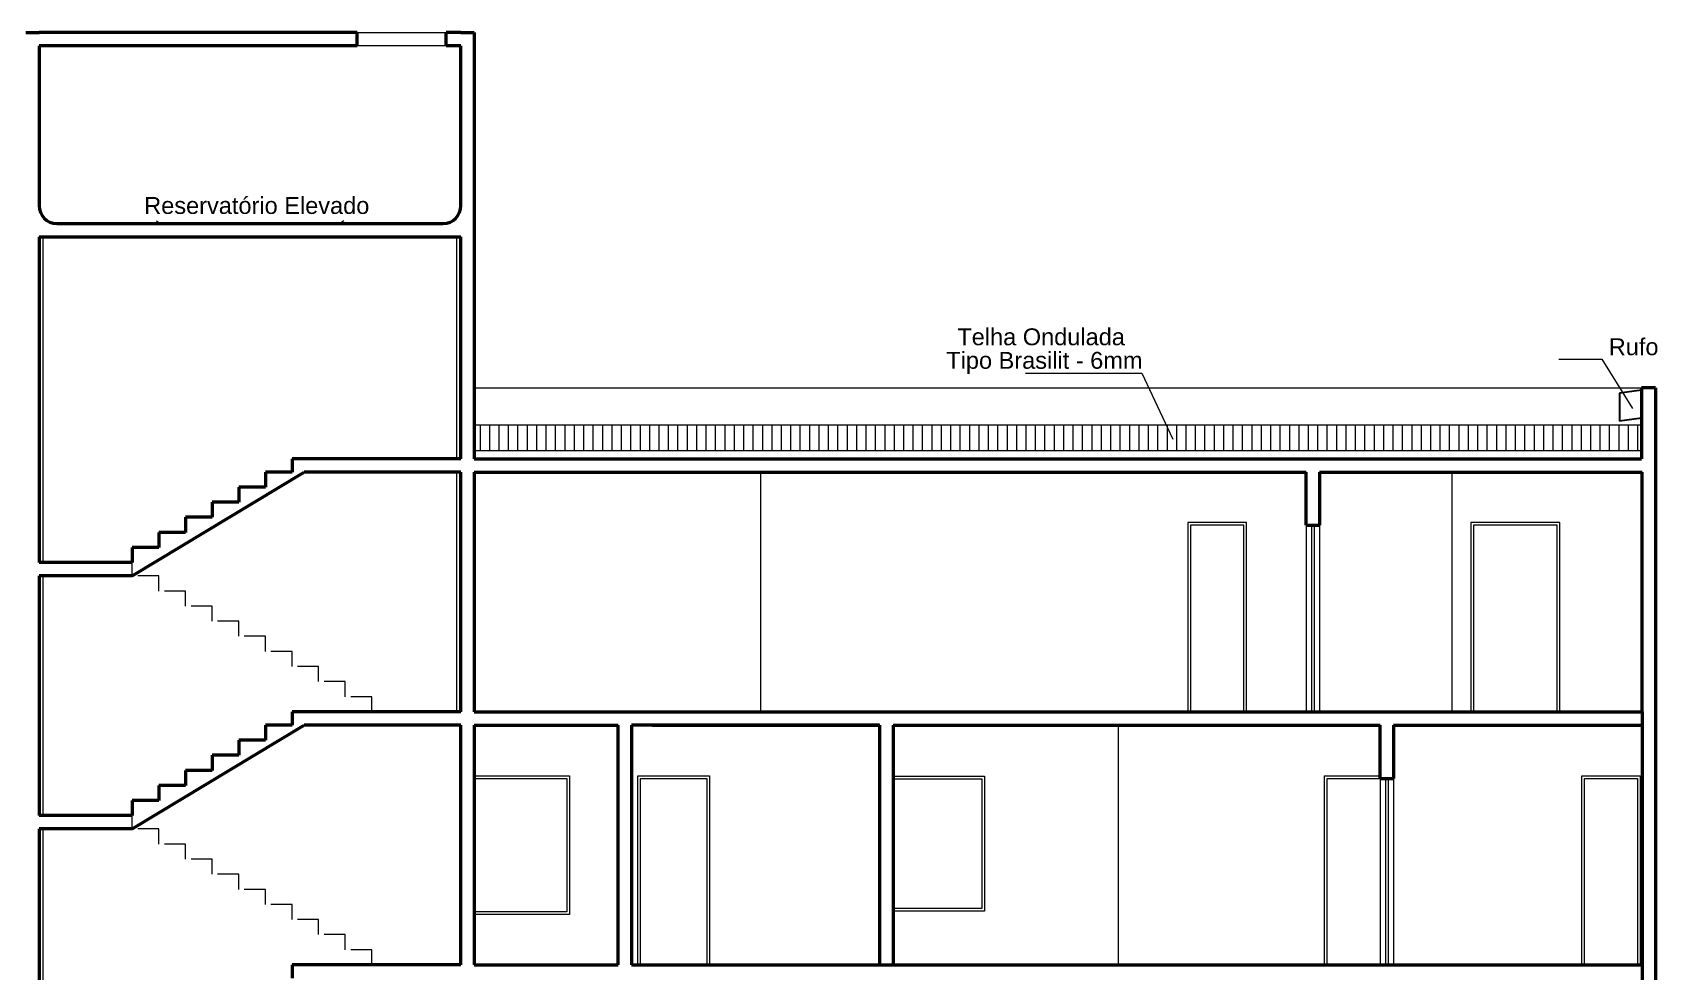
# Model space of a CAD drawing. Header units: millimetres. Extents: x 42 to 552, y 43 to 535.
# Drawn here: x 299.7 to 318.02, y 491.33 to 501.9 of the extents above; entities that cross this region are included whole.
import ezdxf
from ezdxf.enums import TextEntityAlignment as Align

# ---------------------------------------------------------------- set-up
doc = ezdxf.new("R2010")
doc.units = ezdxf.units.MM
doc.header["$LTSCALE"] = 0.75
doc.header["$MEASUREMENT"] = 0
doc.linetypes.add('HIDDEN2', pattern=[4.7625, 3.175, -1.5875])
for name, color, linetype, lineweight in [('Linhas', 7, 'Continuous', 15), ('Linhas finas', 7, 'Continuous', 0), ('Linhas grossas', 7, 'Continuous', 30), ('Paredes', 7, 'Continuous', 50), ('Traçejado', 250, 'HIDDEN2', 0)]:
    doc.layers.add(name, color=color, linetype=linetype, lineweight=lineweight)
doc.layers.add('Textos', color=144, linetype='Continuous')
doc.styles.get("Standard").update_dxf_attribs({"font": 'arial.ttf'})

msp = doc.modelspace()

# ---------------------------------------------------------------- hatches: boundary and pattern name
at = {"layer": 'Linhas finas'}
h = msp.add_hatch(dxfattribs=at)
h.set_pattern_fill('JIS_WOOD', color=256, scale=0.15, angle=45)
h.set_pattern_definition([(90, (-795.57907, -742.92174), (-0.106066017, 2e-17), [])])
h.paths.add_polyline_path([(317.837, 497.191), (317.837, 497.481), (304.681, 497.481), (304.681, 497.191)])

# ---------------------------------------------------------------- linework, layer by layer
at = {"layer": 'Linhas'}
for p, q in [((299.823, 495.931), (299.823, 499.601)), ((304.485, 497.101), (304.485, 499.601)), ((304.681, 497.901), (317.837, 497.901)), ((304.681, 497.481), (317.837, 497.481)), ((317.837, 497.191), (304.681, 497.191)), ((304.485, 494.251), (304.485, 496.951)), ((307.912, 494.251), (307.912, 496.951)), ((315.704, 494.251), (315.704, 496.951)), ((313.384, 496.381), (312.724, 496.381)), ((312.724, 496.381), (312.724, 494.251)), ((313.354, 496.351), (312.754, 496.351)), ((312.754, 496.351), (312.754, 494.251)), ((313.354, 494.251), (313.354, 496.351)), ((313.384, 494.251), (313.384, 496.381)), ((316.916, 496.381), (315.912, 496.381)), ((315.912, 496.381), (315.912, 494.251)), ((316.886, 496.351), (315.942, 496.351)), ((315.942, 496.351), (315.942, 494.251)), ((316.886, 494.251), (316.886, 496.351)), ((316.916, 494.251), (316.916, 496.381)), ((299.823, 493.081), (299.823, 495.781)), ((306.523, 491.401), (306.523, 493.531)), ((306.523, 493.531), (307.333, 493.531)), ((306.553, 491.401), (306.553, 493.501)), ((306.553, 493.501), (307.303, 493.501)), ((307.303, 493.501), (307.303, 491.401)), ((307.333, 493.531), (307.333, 491.401)), ((309.403, 493.525), (310.433, 493.525)), ((309.403, 493.495), (310.403, 493.495)), ((310.403, 493.495), (310.403, 492.036)), ((310.433, 493.525), (310.433, 492.006)), ((314.263, 491.401), (314.263, 493.531)), ((314.263, 493.531), (314.893, 493.531)), ((314.293, 491.401), (314.293, 493.501)), ((314.293, 493.501), (314.893, 493.501)), ((314.893, 493.501), (314.893, 491.401)), ((317.163, 491.401), (317.163, 493.531)), ((317.163, 493.531), (317.823, 493.531)), ((317.193, 491.401), (317.193, 493.501)), ((317.193, 493.501), (317.793, 493.501)), ((317.793, 493.501), (317.793, 491.401)), ((317.823, 493.531), (317.823, 491.401)), ((299.823, 490.231), (299.823, 492.931)), ((310.403, 492.036), (309.403, 492.036)), ((310.433, 492.006), (309.403, 492.006))]:
    msp.add_line(p, q, dxfattribs=at)
for points in [[(304.681, 493.531), (305.754, 493.531), (305.754, 491.966), (304.68, 491.967)], [(304.681, 493.501), (305.724, 493.501), (305.724, 491.996), (304.681, 491.996)]]:
    msp.add_lwpolyline(points, close=True, dxfattribs=at)
at = {"layer": 'Linhas finas'}
for p, q in [((303.363, 501.901), (304.363, 501.901)), ((304.363, 501.751), (303.363, 501.751)), ((301.099, 499.781), (301.142, 499.751)), ((301.142, 499.751), (302.154, 499.751)), ((303.166, 499.751), (302.154, 499.751)), ((303.21, 499.781), (303.166, 499.751)), ((316.905, 498.224), (317.388, 498.224)), ((317.388, 498.224), (317.735, 497.668)), ((310.894, 498.066), (312.204, 498.066)), ((312.204, 498.066), (312.555, 497.321)), ((314.057, 496.351), (314.057, 494.251)), ((314.117, 496.351), (314.117, 494.251)), ((314.147, 496.351), (314.147, 494.251)), ((314.207, 496.351), (314.207, 494.251)), ((300.827, 495.781), (300.827, 495.931)), ((311.944, 491.401), (311.944, 494.101)), ((314.893, 493.501), (314.893, 491.401)), ((314.953, 493.501), (314.953, 491.401)), ((314.983, 493.501), (314.983, 491.401)), ((315.043, 493.501), (315.043, 491.401)), ((300.827, 492.931), (300.827, 493.081))]:
    msp.add_line(p, q, dxfattribs=at)
at = {"layer": 'Linhas grossas'}
for p, q in [((317.837, 497.873), (317.59, 497.838)), ((317.59, 497.838), (317.59, 497.524)), ((317.837, 497.559), (317.59, 497.524))]:
    msp.add_line(p, q, dxfattribs=at)
at = {"layer": 'Paredes'}
for p, q in [((299.627, 501.901), (299.777, 501.901)), ((303.363, 501.901), (299.777, 501.901)), ((303.363, 501.751), (303.363, 501.901)), ((304.531, 501.901), (304.363, 501.901)), ((304.363, 501.751), (304.363, 501.901)), ((304.531, 501.901), (304.681, 501.901)), ((304.681, 501.901), (304.681, 497.101)), ((299.777, 501.751), (299.777, 499.951)), ((303.363, 501.751), (299.777, 501.751)), ((304.531, 501.751), (304.363, 501.751)), ((304.531, 499.951), (304.531, 501.751)), ((299.977, 499.751), (304.331, 499.751)), ((299.777, 499.601), (299.777, 495.931)), ((299.777, 499.601), (304.531, 499.601)), ((304.531, 497.101), (304.531, 499.601)), ((317.993, 497.901), (317.837, 497.901)), ((317.837, 497.901), (317.837, 497.101)), ((317.993, 497.901), (317.993, 482.301)), ((304.531, 497.101), (302.627, 497.101)), ((302.627, 497.101), (302.627, 496.951)), ((304.681, 497.101), (317.837, 497.101)), ((300.827, 495.781), (302.765, 496.951)), ((302.327, 496.951), (302.327, 496.781)), ((302.627, 496.951), (302.327, 496.951)), ((302.627, 496.951), (302.516, 496.951)), ((304.531, 496.951), (302.765, 496.951)), ((304.531, 494.251), (304.531, 496.951)), ((304.681, 496.951), (304.681, 494.251)), ((304.681, 496.951), (314.057, 496.951)), ((314.057, 496.351), (314.057, 496.951)), ((314.207, 496.951), (317.843, 496.951)), ((314.207, 496.951), (314.207, 496.351)), ((317.843, 494.251), (317.843, 496.951)), ((302.327, 496.781), (302.027, 496.781)), ((302.027, 496.781), (302.027, 496.611)), ((302.027, 496.611), (301.727, 496.611)), ((301.727, 496.611), (301.727, 496.441)), ((301.727, 496.441), (301.427, 496.441)), ((301.427, 496.441), (301.427, 496.271)), ((314.057, 496.351), (314.207, 496.351)), ((301.427, 496.271), (301.127, 496.271)), ((301.127, 496.271), (301.127, 496.101)), ((301.127, 496.101), (300.827, 496.101)), ((300.827, 496.101), (300.827, 495.931)), ((300.827, 495.931), (299.777, 495.931)), ((299.777, 495.781), (299.777, 493.081)), ((300.827, 495.781), (299.777, 495.781)), ((304.531, 494.251), (302.627, 494.251)), ((302.627, 494.251), (302.627, 494.101)), ((304.681, 494.251), (317.843, 494.251)), ((317.843, 494.251), (317.843, 482.851)), ((300.827, 492.931), (302.765, 494.101)), ((302.327, 494.101), (302.327, 493.931)), ((302.627, 494.101), (302.327, 494.101)), ((302.627, 494.101), (302.516, 494.101)), ((304.531, 494.101), (302.765, 494.101)), ((304.531, 491.401), (304.531, 494.101)), ((304.681, 494.101), (304.681, 491.401)), ((304.681, 494.101), (306.303, 494.101)), ((306.303, 491.401), (306.303, 494.101)), ((306.453, 494.101), (306.453, 491.401)), ((309.245, 494.101), (306.453, 494.101)), ((306.689, 494.101), (309.253, 494.101)), ((309.253, 491.401), (309.253, 494.101)), ((309.403, 494.101), (314.893, 494.101)), ((309.403, 494.101), (309.403, 491.401)), ((314.893, 493.501), (314.893, 494.101)), ((315.043, 494.101), (317.843, 494.101)), ((315.043, 494.101), (315.043, 493.501)), ((302.327, 493.931), (302.027, 493.931)), ((302.027, 493.931), (302.027, 493.761)), ((301.727, 493.591), (301.427, 493.591)), ((301.427, 493.591), (301.427, 493.421)), ((302.027, 493.761), (301.727, 493.761)), ((301.727, 493.761), (301.727, 493.591)), ((301.427, 493.421), (301.127, 493.421)), ((301.127, 493.421), (301.127, 493.251)), ((314.893, 493.501), (315.043, 493.501)), ((301.127, 493.251), (300.827, 493.251)), ((300.827, 493.251), (300.827, 493.081)), ((300.827, 493.081), (299.777, 493.081)), ((299.777, 492.931), (299.777, 490.231)), ((300.827, 492.931), (299.777, 492.931)), ((304.531, 491.401), (302.627, 491.401)), ((302.627, 491.401), (302.627, 491.251)), ((304.681, 491.401), (306.303, 491.401)), ((306.453, 491.401), (317.843, 491.401))]:
    msp.add_line(p, q, dxfattribs=at)
for centre, start, end in [((299.977, 499.951), 180, 270), ((304.331, 499.951), 270, 0)]:
    msp.add_arc(centre, 0.2, start, end, dxfattribs=at)
at = {"layer": 'Traçejado', "ltscale": 0.1}
for p, q in [((301.127, 495.781), (300.827, 495.781)), ((301.127, 495.611), (301.127, 495.781)), ((301.427, 495.611), (301.127, 495.611)), ((301.427, 495.441), (301.427, 495.611)), ((301.727, 495.441), (301.427, 495.441)), ((301.727, 495.271), (301.727, 495.441)), ((302.027, 495.271), (301.727, 495.271)), ((302.027, 495.101), (302.027, 495.271)), ((302.327, 495.101), (302.027, 495.101)), ((302.327, 494.931), (302.327, 495.101)), ((302.627, 494.931), (302.327, 494.931)), ((302.627, 494.761), (302.627, 494.931)), ((302.927, 494.761), (302.627, 494.761)), ((302.927, 494.591), (302.927, 494.761)), ((303.227, 494.591), (302.927, 494.591)), ((303.227, 494.421), (303.227, 494.591)), ((303.527, 494.421), (303.227, 494.421)), ((303.527, 494.251), (303.527, 494.421)), ((301.127, 492.931), (300.827, 492.931)), ((301.127, 492.761), (301.127, 492.931)), ((301.427, 492.761), (301.127, 492.761)), ((301.427, 492.591), (301.427, 492.761)), ((301.727, 492.591), (301.427, 492.591)), ((301.727, 492.421), (301.727, 492.591)), ((302.027, 492.421), (301.727, 492.421)), ((302.027, 492.251), (302.027, 492.421)), ((302.327, 492.251), (302.027, 492.251)), ((302.327, 492.081), (302.327, 492.251)), ((302.627, 492.081), (302.327, 492.081)), ((302.627, 491.911), (302.627, 492.081)), ((302.927, 491.911), (302.627, 491.911)), ((302.927, 491.741), (302.927, 491.911)), ((303.227, 491.741), (302.927, 491.741)), ((303.227, 491.571), (303.227, 491.741)), ((303.527, 491.571), (303.227, 491.571)), ((303.527, 491.401), (303.527, 491.571))]:
    msp.add_line(p, q, dxfattribs=at)

# ---------------------------------------------------------------- texts
at = {"layer": 'Textos'}
for s, p in [('Reservatório Elevado', (302.23, 499.858)), ('Telha Ondulada ', (311.107, 498.379)), ('Rufo', (317.748, 498.267)), ('Tipo Brasilit - 6mm', (311.107, 498.114))]:
    msp.add_text(s, height=0.19, dxfattribs=at).set_placement(p, align=Align.CENTER)

doc.saveas('drawing.dxf')
